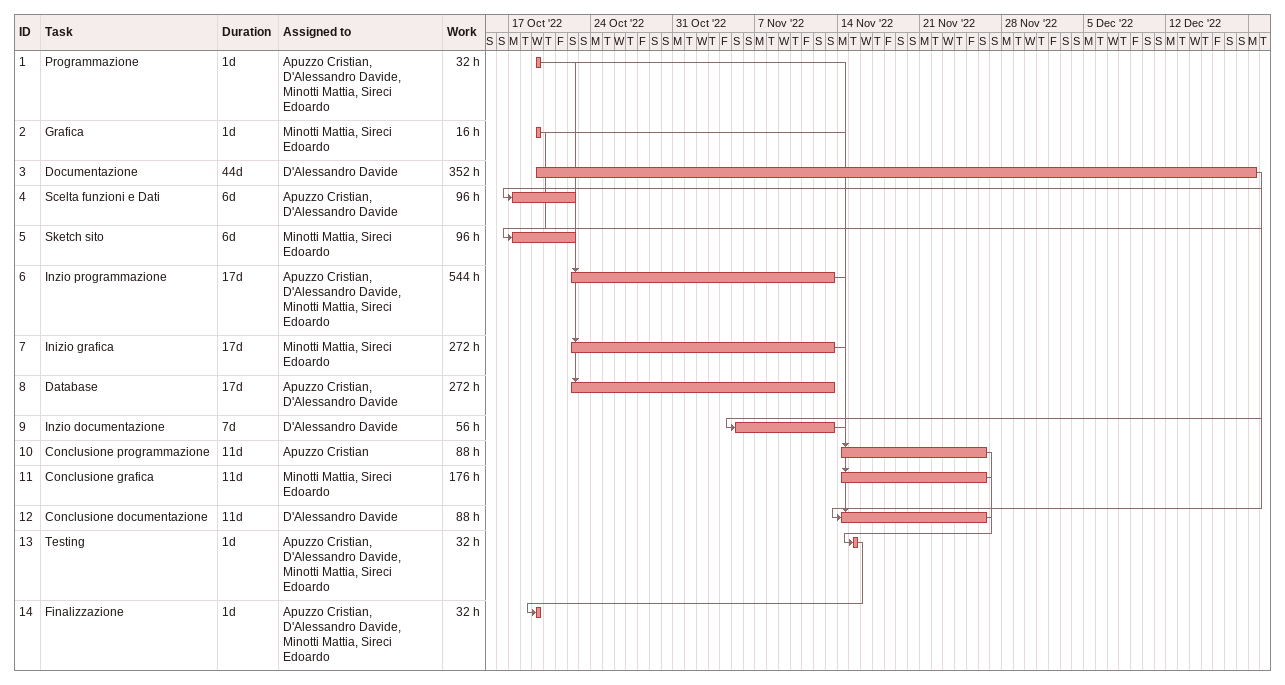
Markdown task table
| ID | Task | Duration | Start | Finish | Predecessors | Resources | Work (h) |
|---|---|---|---|---|---|---|---|
| 1 | Programmazione | 1d | 2022-10-19 | 2022-10-19 |  | Apuzzo Cristian, D'Alessandro Davide, Minotti Mattia, Sireci Edoardo | 32 |
| 2 | Grafica | 1d | 2022-10-19 | 2022-10-19 |  | Minotti Mattia, Sireci Edoardo | 16 |
| 3 | Documentazione | 44d | 2022-10-19 | 2022-12-19 |  | D'Alessandro Davide | 352 |
| 4 | Scelta funzioni e Dati | 6d | 2022-10-17 | 2022-10-22 | 3 | Apuzzo Cristian, D'Alessandro Davide | 96 |
| 5 | Sketch sito | 6d | 2022-10-17 | 2022-10-22 | 2, 3 | Minotti Mattia, Sireci Edoardo | 96 |
| 6 | Inzio programmazione | 17d | 2022-10-22 | 2022-11-13 | 1 | Apuzzo Cristian, D'Alessandro Davide, Minotti Mattia, Sireci Edoardo | 544 |
| 7 | Inizio grafica | 17d | 2022-10-22 | 2022-11-13 | 2 | Minotti Mattia, Sireci Edoardo | 272 |
| 8 | Database | 17d | 2022-10-22 | 2022-11-13 | 1 | Apuzzo Cristian, D'Alessandro Davide | 272 |
| 9 | Inzio documentazione | 7d | 2022-11-05 | 2022-11-13 | 3 | D'Alessandro Davide | 56 |
| 10 | Conclusione programmazione | 11d | 2022-11-14 | 2022-11-26 | 1, 6 | Apuzzo Cristian | 88 |
| 11 | Conclusione grafica | 11d | 2022-11-14 | 2022-11-26 | 2, 7 | Minotti Mattia, Sireci Edoardo | 176 |
| 12 | Conclusione documentazione | 11d | 2022-11-14 | 2022-11-26 | 3, 9 | D'Alessandro Davide | 88 |
| 13 | Testing | 1d | 2022-11-15 | 2022-11-15 | 10, 11, 12 | Apuzzo Cristian, D'Alessandro Davide, Minotti Mattia, Sireci Edoardo | 32 |
| 14 | Finalizzazione | 1d | 2022-10-19 | 2022-10-19 | 13 | Apuzzo Cristian, D'Alessandro Davide, Minotti Mattia, Sireci Edoardo | 32 |
